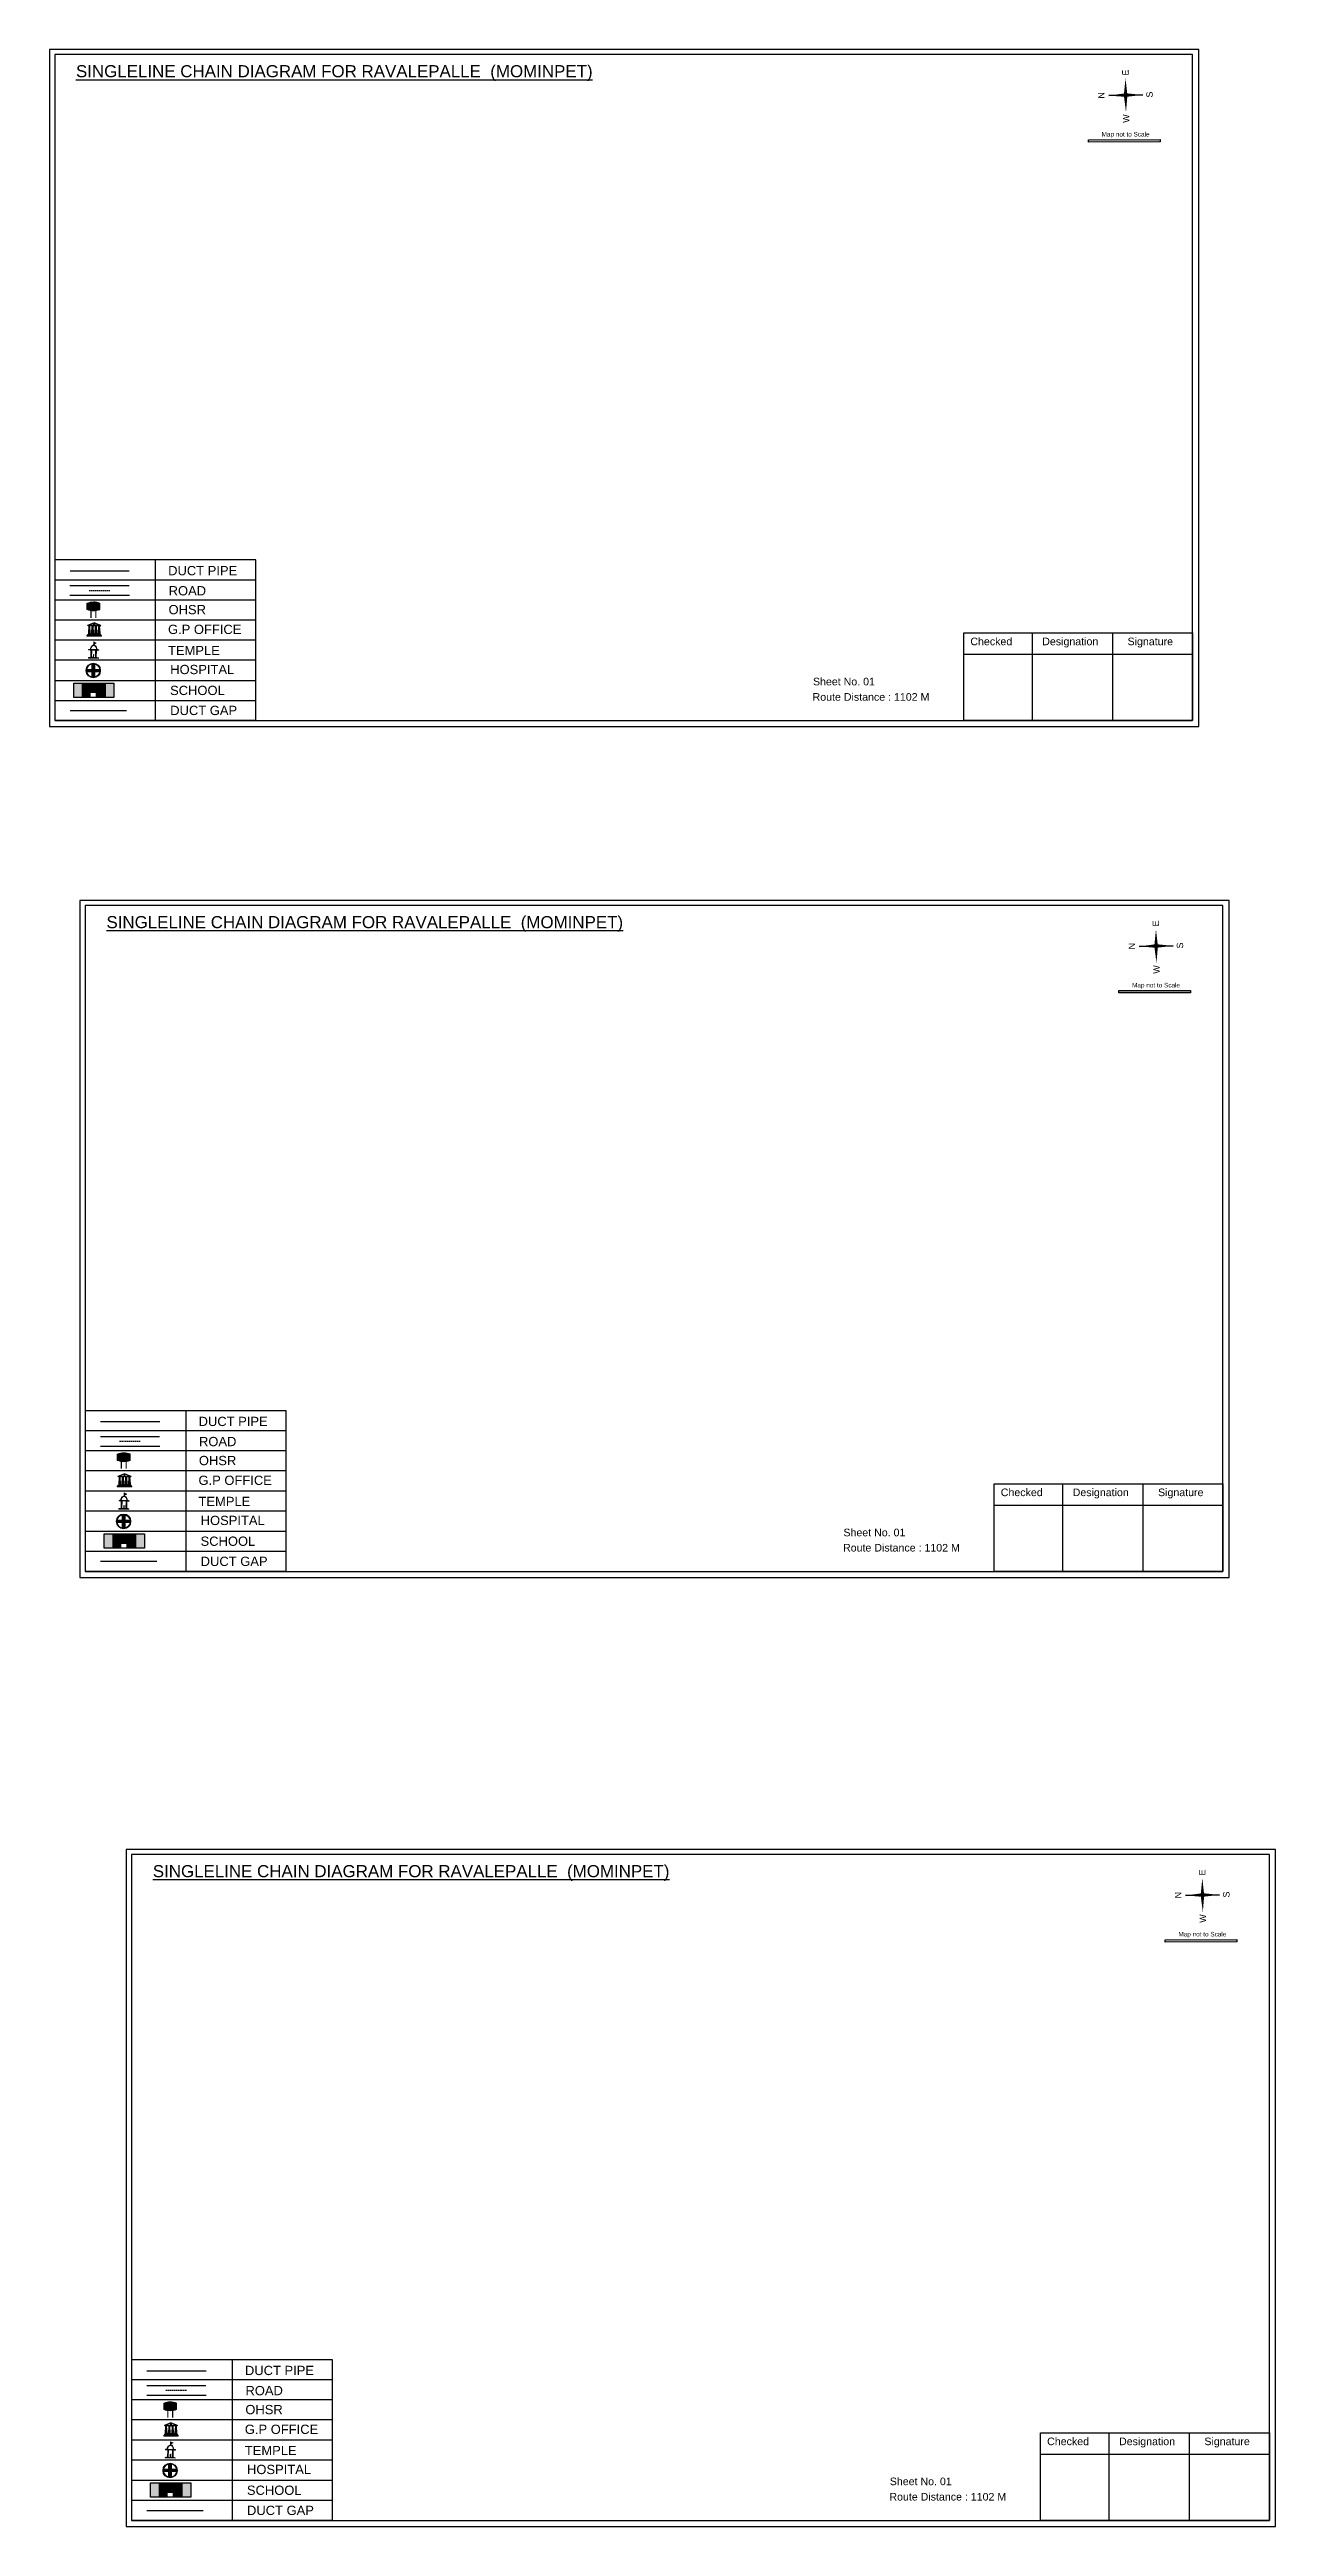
# Model space of a CAD drawing. Header units: inches. Extents: x -117 to 51867, y -12715 to 3423.
# Drawn here: x 29354 to 30303, y -12397 to -10478 of the extents above; entities that cross this region are included whole.
import ezdxf

# ---------------------------------------------------------------- set-up
doc = ezdxf.new("R2010")
doc.units = ezdxf.units.IN
doc.header["$MEASUREMENT"] = 0
doc.linetypes.add('DASHEDX2', pattern=[1.5, 1, -0.5])
doc.layers.add('LANDMARK', color=7, linetype='Continuous')
doc.layers.add('OHT', color=7, linetype='Continuous')
doc.styles.get("Standard").update_dxf_attribs({"font": 'arial.ttf'})

# ---------------------------------------------------------------- blocks, each defined once
blk = doc.blocks.new('OHT')
at = {"linetype": 'Continuous', "lineweight": 0, "true_color": 0x0ffffc}
blk.add_hatch(color=4, dxfattribs=at).paths.add_polyline_path([(0.01, 1), (0, 1, 0.101323), (-0.4, 0.92), (-0.4, 0.52, 0.194075), (0.4, 0.52), (0.4, 0.92, 0.097877)])
at = {"color": 4, "linetype": 'Continuous', "lineweight": 0, "true_color": 0x0ffffc, "flags": 128}
for points in [[(-0.4, 0.52), (-0.4, 0.92)], [(0.4, 0.52), (0.4, 0.92)]]:
    blk.add_lwpolyline(points, dxfattribs=at)
at = {"color": 4, "linetype": 'Continuous', "lineweight": 0, "true_color": 0x0ffffc, "const_width": 0.075, "flags": 128}
for points in [[(-0.15, 0), (-0.15, 0.48)], [(0.15, 0), (0.15, 0.47)]]:
    blk.add_lwpolyline(points, dxfattribs=at)
at = {"color": 4, "linetype": 'Continuous', "lineweight": 0, "true_color": 0x0ffffc}
for centre, radius, start, end in [((0.01, -0.02), 1.02, 67.3109, 113.4711), ((0, 1.51), 1.07, 247.7682, 291.7007)]:
    blk.add_arc(centre, radius, start, end, dxfattribs=at)
blk = doc.blocks.new('Government_Office')
at = {"linetype": 'Continuous', "lineweight": 0, "true_color": 0xff0000}
for points in [[(-0.5, 0.05), (0.5, 0.05), (0.5, 0), (-0.5, 0)], [(-0.45, 0.08), (-0.45, 0.12), (0.45, 0.12), (0.45, 0.08)], [(-0.4, 0.14), (-0.4, 0.18), (0.4, 0.18), (0.4, 0.14)]]:
    blk.add_hatch(color=1, dxfattribs=at).paths.add_polyline_path(points)
h = blk.add_hatch(color=1, dxfattribs=at)
h.paths.add_polyline_path([(0.44, 0.72), (0.45, 0.75), (0, 0.93), (-0.45, 0.75), (-0.44, 0.72)])
h.paths.add_polyline_path([(0.36, 0.75), (-0.36, 0.75), (0, 0.9)], flags=16)
h.paths.add_polyline_path([(0, 0.78, -1), (0, 0.87, -1)], flags=0)
h = blk.add_hatch(color=1, dxfattribs=at)
edge = h.paths.add_edge_path()
edge.add_line((-0.27, 0.2), (-0.3, 0.68))
edge.add_line((-0.3, 0.68), (-0.29, 0.68))
edge.add_arc((-0.28, 0.69), 0.0176, 225.304, 441.5659)
edge.add_line((-0.28, 0.7), (-0.39, 0.7))
edge.add_arc((-0.39, 0.69), 0.0176, 98.4341, 314.696)
edge.add_line((-0.38, 0.68), (-0.37, 0.68))
edge.add_line((-0.37, 0.68), (-0.4, 0.2))
edge.add_line((-0.4, 0.2), (-0.27, 0.2))
h = blk.add_hatch(color=1, dxfattribs=at)
edge = h.paths.add_edge_path()
edge.add_line((-0.05, 0.2), (-0.07, 0.68))
edge.add_line((-0.07, 0.68), (-0.07, 0.68))
edge.add_arc((-0.05, 0.69), 0.0176, 225.304, 441.5659)
edge.add_line((-0.05, 0.7), (-0.17, 0.7))
edge.add_arc((-0.17, 0.69), 0.0176, 98.4341, 314.696)
edge.add_line((-0.16, 0.68), (-0.15, 0.68))
edge.add_line((-0.15, 0.68), (-0.18, 0.2))
edge.add_line((-0.18, 0.2), (-0.05, 0.2))
h = blk.add_hatch(color=1, dxfattribs=at)
edge = h.paths.add_edge_path()
edge.add_arc((0, 0.83), 0.0467, 90, 270)
edge.add_arc((0, 0.83), 0.0467, 270, 450)
h = blk.add_hatch(color=1, dxfattribs=at)
edge = h.paths.add_edge_path()
edge.add_line((0.18, 0.2), (0.15, 0.68))
edge.add_line((0.15, 0.68), (0.16, 0.68))
edge.add_arc((0.17, 0.69), 0.0176, 225.304, 441.5659)
edge.add_line((0.17, 0.7), (0.05, 0.7))
edge.add_arc((0.05, 0.69), 0.0176, 98.4341, 314.696)
edge.add_line((0.07, 0.68), (0.07, 0.68))
edge.add_line((0.07, 0.68), (0.05, 0.2))
edge.add_line((0.05, 0.2), (0.18, 0.2))
h = blk.add_hatch(color=1, dxfattribs=at)
edge = h.paths.add_edge_path()
edge.add_line((0.4, 0.2), (0.37, 0.68))
edge.add_line((0.37, 0.68), (0.38, 0.68))
edge.add_arc((0.39, 0.69), 0.0176, 225.304, 441.5659)
edge.add_line((0.4, 0.7), (0.28, 0.7))
edge.add_arc((0.28, 0.69), 0.0176, 98.4341, 314.696)
edge.add_line((0.29, 0.68), (0.3, 0.68))
edge.add_line((0.3, 0.68), (0.27, 0.2))
edge.add_line((0.27, 0.2), (0.4, 0.2))
at = {"color": 1, "linetype": 'Continuous', "lineweight": 0, "true_color": 0xff0000, "flags": 128}
for points in [[(-0.5, 0.05), (0.5, 0.05), (0.5, 0), (-0.5, 0)], [(-0.45, 0.75), (-0.44, 0.72), (0.44, 0.72), (0.45, 0.75), (0, 0.93)], [(-0.45, 0.08), (-0.45, 0.12), (0.45, 0.12), (0.45, 0.08)], [(-0.4, 0.14), (-0.4, 0.18), (0.4, 0.18), (0.4, 0.14)], [(-0.36, 0.75), (0.36, 0.75), (0, 0.9)]]:
    blk.add_lwpolyline(points, close=True, dxfattribs=at)
for points in [[(-0.27, 0.2), (-0.3, 0.68), (-0.29, 0.68, 1.379694), (-0.28, 0.7), (-0.39, 0.7, 1.379694), (-0.38, 0.68), (-0.37, 0.68), (-0.4, 0.2)], [(-0.05, 0.2), (-0.07, 0.68), (-0.07, 0.68, 1.379694), (-0.05, 0.7), (-0.17, 0.7, 1.379694), (-0.16, 0.68), (-0.15, 0.68), (-0.18, 0.2)], [(0, 0.87, 1), (0, 0.78, 1)], [(0.18, 0.2), (0.15, 0.68), (0.16, 0.68, 1.379694), (0.17, 0.7), (0.05, 0.7, 1.379694), (0.07, 0.68), (0.07, 0.68), (0.05, 0.2)], [(0.4, 0.2), (0.37, 0.68), (0.38, 0.68, 1.379694), (0.4, 0.7), (0.28, 0.7, 1.379694), (0.29, 0.68), (0.3, 0.68), (0.27, 0.2)]]:
    blk.add_lwpolyline(points, format="xyb", close=True, dxfattribs=at)
blk = doc.blocks.new('Temple')
at = {"linetype": 'Continuous', "lineweight": 0, "true_color": 0xff0000}
h = blk.add_hatch(color=1, dxfattribs=at)
edge = h.paths.add_edge_path()
edge.add_line((0.17, 0.49), (0.22, 0.49))
edge.add_line((0.22, 0.49), (0.22, 0.5))
edge.add_line((0.22, 0.5), (0.31, 0.5))
edge.add_line((0.31, 0.5), (0.31, 0.53))
edge.add_line((0.31, 0.53), (0.26, 0.53))
edge.add_line((0.26, 0.53), (0.26, 0.54))
edge.add_line((0.26, 0.54), (0.2, 0.54))
edge.add_spline(control_points=[(0.2, 0.54), (0.2, 0.59), (0.19, 0.64), (0.14, 0.74), (0.09, 0.79), (0.03, 0.8), (0.02, 0.81), (0.01, 0.81)], knot_values=[4.712389, 4.712389, 4.712389, 4.712389, 5.278166, 5.278166, 6.117402, 6.117402, 6.223801, 6.223801, 6.223801, 6.223801], degree=3, periodic=0)
edge.add_line((0.01, 0.81), (0.01, 0.79))
edge.add_line((0.01, 0.79), (-0.01, 0.79))
edge.add_line((-0.01, 0.79), (-0.01, 0.81))
edge.add_spline(control_points=[(-0.01, 0.81), (-0.05, 0.8), (-0.1, 0.78), (-0.17, 0.7), (-0.2, 0.63), (-0.2, 0.55), (-0.2, 0.55), (-0.2, 0.54)], knot_values=[6.343965, 6.343965, 6.343965, 6.343965, 6.956638, 6.956638, 7.795874, 7.795874, 7.853982, 7.853982, 7.853982, 7.853982], degree=3, periodic=0)
edge.add_line((-0.2, 0.54), (-0.26, 0.54))
edge.add_line((-0.26, 0.54), (-0.26, 0.53))
edge.add_line((-0.26, 0.53), (-0.31, 0.53))
edge.add_line((-0.31, 0.53), (-0.31, 0.5))
edge.add_line((-0.31, 0.5), (-0.22, 0.5))
edge.add_line((-0.22, 0.5), (-0.22, 0.49))
edge.add_line((-0.22, 0.49), (-0.17, 0.49))
edge.add_line((-0.17, 0.49), (-0.17, 0.07))
edge.add_arc((-0.2, 0.07), 0.03, -90, 0, ccw=False)
edge.add_line((-0.2, 0.04), (-0.26, 0.04))
edge.add_line((-0.26, 0.04), (-0.26, 0.03))
edge.add_line((-0.26, 0.03), (-0.31, 0.03))
edge.add_line((-0.31, 0.03), (-0.31, 0))
edge.add_line((-0.31, 0), (0.31, 0))
edge.add_line((0.31, 0), (0.31, 0.03))
edge.add_line((0.31, 0.03), (0.26, 0.03))
edge.add_line((0.26, 0.03), (0.26, 0.04))
edge.add_line((0.26, 0.04), (0.2, 0.04))
edge.add_arc((0.2, 0.07), 0.03, 180, 270, ccw=False)
edge.add_line((0.17, 0.07), (0.17, 0.49))
h.paths.add_polyline_path([(0.12, 0.07, -0.414214), (0.1, 0.04), (0.05, 0.04), (0.05, 0.03), (-0.05, 0.03), (-0.05, 0.04), (-0.1, 0.04, -0.414214), (-0.12, 0.07), (-0.12, 0.5), (0.12, 0.5)], flags=16)
edge = h.paths.add_edge_path(flags=16)
edge.add_ellipse((0, 0.54), major_axis=(0, 0.242), ratio=0.722808, start_angle=270, end_angle=450, ccw=False)
edge.add_line((0.17, 0.54), (-0.17, 0.54))
h.paths.add_polyline_path([(0.01, 0.23), (0.01, 0.07), (-0.01, 0.07), (-0.01, 0.23)], flags=0)
at = {"linetype": 'Continuous', "lineweight": 0, "true_color": 0xe66000}
blk.add_hatch(color=32, dxfattribs=at).paths.add_polyline_path([(-0.01, 1), (0.15, 0.93), (0, 0.85)])
at = {"linetype": 'Continuous', "lineweight": 0, "true_color": 0xff0000}
h = blk.add_hatch(color=1, dxfattribs=at)
edge = h.paths.add_edge_path()
edge.add_line((0.01, 0.86), (0, 0.85))
edge.add_line((0, 0.85), (0, 0.93))
edge.add_line((0, 0.93), (-0.01, 0.93))
edge.add_line((-0.01, 0.93), (-0.01, 0.81))
edge.add_spline(control_points=[(-0.01, 0.81), (0, 0.81), (0, 0.81), (0.01, 0.81)], knot_values=[6.223801, 6.223801, 6.223801, 6.223801, 6.343965, 6.343965, 6.343965, 6.343965], degree=3, periodic=0)
edge.add_line((0.01, 0.81), (0.01, 0.86))
h = blk.add_hatch(color=1, dxfattribs=at)
edge = h.paths.add_edge_path()
edge.add_line((0.01, 0.79), (0.01, 0.81))
edge.add_spline(control_points=[(0.01, 0.81), (0, 0.81), (0, 0.81), (-0.01, 0.81)], knot_values=[6.223801, 6.223801, 6.223801, 6.223801, 6.343965, 6.343965, 6.343965, 6.343965], degree=3, periodic=0)
edge.add_line((-0.01, 0.81), (-0.01, 0.79))
edge.add_line((-0.01, 0.79), (0.01, 0.79))
at = {"color": 1, "linetype": 'Continuous', "lineweight": 0, "true_color": 0xff0000, "flags": 128}
blk.add_lwpolyline([(0.2, 0.54), (0.26, 0.54), (0.26, 0.53), (0.31, 0.53), (0.31, 0.5), (0.22, 0.5), (0.22, 0.49), (0.17, 0.49), (0.17, 0.07, 0.414214), (0.2, 0.04), (0.26, 0.04), (0.26, 0.03), (0.31, 0.03), (0.31, 0), (-0.31, 0), (-0.31, 0.03), (-0.26, 0.03), (-0.26, 0.04), (-0.2, 0.04, 0.414214), (-0.17, 0.07), (-0.17, 0.49), (-0.22, 0.49), (-0.22, 0.5), (-0.31, 0.5), (-0.31, 0.53), (-0.26, 0.53), (-0.26, 0.54), (-0.2, 0.54)], format="xyb", dxfattribs=at)
blk.add_lwpolyline([(-0.17, 0.54), (0.17, 0.54)], dxfattribs=at)
blk.add_lwpolyline([(0.12, 0.5), (0.12, 0.07, -0.414214), (0.1, 0.04), (0.05, 0.04), (0.05, 0.03), (-0.05, 0.03), (-0.05, 0.04), (-0.1, 0.04, -0.414214), (-0.12, 0.07), (-0.12, 0.5)], format="xyb", close=True, dxfattribs=at)
at = {"color": 32, "linetype": 'Continuous', "lineweight": 0, "true_color": 0xe66000, "flags": 128}
blk.add_lwpolyline([(-0.01, 1), (0.15, 0.93), (0, 0.85), (-0.01, 1)], dxfattribs=at)
at = {"color": 1, "linetype": 'Continuous', "lineweight": 0, "true_color": 0xff0000, "flags": 128}
for points in [[(0.01, 0.93), (-0.01, 0.93), (-0.01, 0.79), (0.01, 0.79)], [(0.01, 0.23), (-0.01, 0.23), (-0.01, 0.07), (0.01, 0.07)]]:
    blk.add_lwpolyline(points, close=True, dxfattribs=at)
at = {"color": 1, "linetype": 'Continuous', "lineweight": 0, "true_color": 0xff0000}
blk.add_ellipse((0, 0.54), major_axis=(0, 0.242), ratio=0.722808, start_param=4.712389, end_param=7.853982, dxfattribs=at)
blk.add_open_spline([(0.2, 0.54), (0.2, 0.59), (0.19, 0.64), (0.14, 0.74), (0.09, 0.79), (-0.02, 0.82), (-0.08, 0.79), (-0.17, 0.7), (-0.2, 0.63), (-0.2, 0.55), (-0.2, 0.55), (-0.2, 0.54)], degree=3, knots=[4.712389, 4.712389, 4.712389, 4.712389, 5.278166, 5.278166, 6.117402, 6.117402, 6.956638, 6.956638, 7.795874, 7.795874, 7.853982, 7.853982, 7.853982, 7.853982], dxfattribs=at)
blk = doc.blocks.new('*U88')
at = {"color": 0, "linetype": 'DASHEDX2', "transparency": 16777216}
blk.add_line((-8.2, 0), (8, 0), dxfattribs=at)
blk = doc.blocks.new('Hospital')
at = {"linetype": 'Continuous', "lineweight": 0, "true_color": 0x000000}
h = blk.add_hatch(color=18, dxfattribs=at)
h.paths.add_polyline_path([(-0.5, 0, 1), (0.5, 0, 1)])
h.paths.add_polyline_path([(0.45, 0, -1), (-0.45, 0, -1)], flags=16)
at = {"linetype": 'Continuous', "true_color": 0xff0000}
blk.add_hatch(color=1, dxfattribs=at).paths.add_polyline_path([(-0.39, 0.08), (-0.08, 0.08), (-0.08, 0.39), (0.08, 0.39), (0.08, 0.08), (0.39, 0.08), (0.39, -0.08), (0.08, -0.08), (0.08, -0.39), (-0.08, -0.39), (-0.08, -0.08), (-0.39, -0.08)])
at = {"color": 1, "linetype": 'Continuous', "true_color": 0xff0000, "flags": 128}
blk.add_lwpolyline([(-0.39, 0.08), (-0.08, 0.08), (-0.08, 0.39), (0.08, 0.39), (0.08, 0.08), (0.39, 0.08), (0.39, -0.08), (0.08, -0.08), (0.08, -0.39), (-0.08, -0.39), (-0.08, -0.08), (-0.39, -0.08)], close=True, dxfattribs=at)
at = {"color": 18, "linetype": 'Continuous', "lineweight": 0, "true_color": 0x000000}
for radius in [0.5, 0.446]:
    blk.add_circle((0, 0), radius, dxfattribs=at)
blk = doc.blocks.new('*U78')
at = {"color": 0, "linetype": 'DASHEDX2', "transparency": 16777216}
blk.add_line((-8.2, 0), (8, 0), dxfattribs=at)
blk = doc.blocks.new('*U80')
at = {"color": 0, "linetype": 'DASHEDX2', "transparency": 16777216}
blk.add_line((-8.2, 0), (8, 0), dxfattribs=at)

msp = doc.modelspace()

# ---------------------------------------------------------------- hatches: boundary and pattern name
at = {"true_color": 0x0093dd}
h = msp.add_hatch(color=142, dxfattribs=at)
h.dxf.hatch_style = 1
h.paths.add_polyline_path([(30158.3, -10548), (30158.3, -10549.9), (30213.8, -10549.7), (30213.8, -10547.9)])
at = {"true_color": 0xc8c92d}
h = msp.add_hatch(color=52, dxfattribs=at)
h.dxf.hatch_style = 1
h.paths.add_polyline_path([(29378.5, -10968.9), (29372.3, -10968.9), (29372.3, -10980), (29378.5, -10980)])
h.paths.add_polyline_path([(29403.3, -10968.9), (29397.2, -10968.9), (29397.2, -10980), (29403.3, -10980)])
at = {"true_color": 0x293189}
h = msp.add_hatch(color=177, dxfattribs=at)
h.dxf.hatch_style = 1
h.paths.add_polyline_path([(29397.2, -10968.9), (29378.5, -10968.9), (29378.5, -10980), (29385.5, -10980), (29385.5, -10976.4), (29389.3, -10976.4), (29389.3, -10980), (29397.2, -10980)])
h.paths.add_polyline_path([(29381.2, -10971.4), (29379.8, -10971.4), (29379.8, -10970.2), (29381.2, -10970.2)], flags=16)
h.paths.add_polyline_path([(29394, -10971.4), (29394, -10970.2), (29395.4, -10970.2), (29395.4, -10971.4)], flags=16)
at = {"true_color": 0x0093dd}
h = msp.add_hatch(color=142, dxfattribs=at)
h.dxf.hatch_style = 1
h.paths.add_polyline_path([(30181.9, -11207.2), (30181.9, -11209), (30237.4, -11208.9), (30237.4, -11207)])
at = {"true_color": 0xc8c92d}
h = msp.add_hatch(color=52, dxfattribs=at)
h.dxf.hatch_style = 1
h.paths.add_polyline_path([(29402.1, -11628.1), (29395.9, -11628.1), (29395.9, -11639.2), (29402.1, -11639.2)])
h.paths.add_polyline_path([(29426.9, -11628.1), (29420.7, -11628.1), (29420.7, -11639.2), (29426.9, -11639.2)])
at = {"true_color": 0x293189}
h = msp.add_hatch(color=177, dxfattribs=at)
h.dxf.hatch_style = 1
h.paths.add_polyline_path([(29420.7, -11628.1), (29402.1, -11628.1), (29402.1, -11639.2), (29409.1, -11639.2), (29409.1, -11635.6), (29412.9, -11635.6), (29412.9, -11639.2), (29420.7, -11639.2)])
h.paths.add_polyline_path([(29404.7, -11630.6), (29403.4, -11630.6), (29403.4, -11629.3), (29404.7, -11629.3)], flags=16)
h.paths.add_polyline_path([(29417.6, -11630.6), (29417.6, -11629.3), (29419, -11629.3), (29419, -11630.6)], flags=16)
at = {"true_color": 0x0093dd}
h = msp.add_hatch(color=142, dxfattribs=at)
h.dxf.hatch_style = 1
h.paths.add_polyline_path([(30217.8, -11942.4), (30217.8, -11944.2), (30273.3, -11944.1), (30273.3, -11942.2)])
at = {"true_color": 0xc8c92d}
h = msp.add_hatch(color=52, dxfattribs=at)
h.dxf.hatch_style = 1
h.paths.add_polyline_path([(29438, -12363.3), (29431.8, -12363.3), (29431.8, -12374.4), (29438, -12374.4)])
h.paths.add_polyline_path([(29462.8, -12363.3), (29456.7, -12363.3), (29456.7, -12374.4), (29462.8, -12374.4)])
at = {"true_color": 0x293189}
h = msp.add_hatch(color=177, dxfattribs=at)
h.dxf.hatch_style = 1
h.paths.add_polyline_path([(29456.7, -12363.3), (29438, -12363.3), (29438, -12374.4), (29445, -12374.4), (29445, -12370.7), (29448.8, -12370.7), (29448.8, -12374.4), (29456.7, -12374.4)])
h.paths.add_polyline_path([(29440.7, -12365.8), (29439.3, -12365.8), (29439.3, -12364.5), (29440.7, -12364.5)], flags=16)
h.paths.add_polyline_path([(29453.5, -12365.8), (29453.5, -12364.5), (29454.9, -12364.5), (29454.9, -12365.8)], flags=16)

# ---------------------------------------------------------------- linework, layer by layer
for p, q in [((30200.4, -10513.3), (30174.1, -10513.8)), ((30174.1, -10513.8), (30200.4, -10513.3)), ((30200.4, -10513.3), (30174.1, -10513.8)), ((30187.2, -10513.5), (30200.4, -10513.3)), ((29357.6, -10873.5), (29357.6, -10996.7)), ((29435.4, -10873.5), (29435.4, -10997.9)), ((29513.2, -10889.1), (29357.6, -10889.1)), ((29369.3, -10893.4), (29415.2, -10893.4)), ((29513.2, -10904.6), (29357.6, -10904.6)), ((29369.3, -10900.9), (29415.4, -10900.9)), ((29513.2, -10920.2), (29357.6, -10920.2)), ((29513.2, -10935.7), (29357.6, -10935.7)), ((29513.2, -10951.3), (29357.6, -10951.3)), ((29357.6, -10966.8), (29513.2, -10966.8)), ((29357.6, -10982.4), (29513.2, -10982.4)), ((29357.6, -10996.7), (29357.6, -10997.9)), ((29357.6, -10997), (29357.6, -10997.9)), ((29513.2, -10997.9), (29357.6, -10997.9)), ((30223.9, -11172.5), (30197.6, -11172.9)), ((30197.6, -11172.9), (30223.9, -11172.5)), ((30223.9, -11172.5), (30197.6, -11172.9)), ((30210.8, -11172.7), (30223.9, -11172.5)), ((29381.2, -11532.7), (29381.2, -11655.9)), ((29536.8, -11548.2), (29381.2, -11548.2)), ((29459, -11532.7), (29459, -11657.1)), ((29536.8, -11563.8), (29381.2, -11563.8)), ((29392.9, -11552.5), (29438.8, -11552.5)), ((29392.9, -11560), (29439, -11560)), ((29536.8, -11579.3), (29381.2, -11579.3)), ((29536.8, -11594.9), (29381.2, -11594.9)), ((29536.8, -11610.4), (29381.2, -11610.4)), ((29381.2, -11626), (29536.8, -11626)), ((29381.2, -11641.5), (29536.8, -11641.5)), ((29381.2, -11655.9), (29381.2, -11657.1)), ((29381.2, -11656.1), (29381.2, -11657.1)), ((29536.8, -11657.1), (29381.2, -11657.1)), ((30259.9, -11907.7), (30233.6, -11908.1)), ((30233.6, -11908.1), (30259.9, -11907.7)), ((30259.9, -11907.7), (30233.6, -11908.1)), ((30246.7, -11907.9), (30259.9, -11907.7)), ((29417.1, -12267.9), (29417.1, -12391.1)), ((29494.9, -12267.9), (29494.9, -12392.3)), ((29572.7, -12283.4), (29417.1, -12283.4)), ((29572.7, -12299), (29417.1, -12299)), ((29428.8, -12287.7), (29474.7, -12287.7)), ((29428.8, -12295.2), (29474.9, -12295.2)), ((29572.7, -12314.5), (29417.1, -12314.5)), ((29572.7, -12330.1), (29417.1, -12330.1)), ((29572.7, -12345.6), (29417.1, -12345.6)), ((29417.1, -12361.2), (29572.7, -12361.2)), ((29417.1, -12376.7), (29572.7, -12376.7)), ((29417.1, -12391.1), (29417.1, -12392.3)), ((29417.1, -12391.3), (29417.1, -12392.3)), ((29572.7, -12392.3), (29417.1, -12392.3))]:
    msp.add_line(p, q)
at = {"color": 1}
for p, q in [((30174.1, -10513.8), (30187.2, -10513.5)), ((30197.6, -11172.9), (30210.8, -11172.7)), ((30233.6, -11908.1), (30246.7, -11907.9))]:
    msp.add_line(p, q, dxfattribs=at)
at = {"color": 242, "true_color": 0xcd2027}
for p, q in [((30114.7, -10930.1), (30114.7, -10998)), ((30176.9, -10930.1), (30176.9, -10998)), ((30061.7, -10946.5), (30239, -10946.5)), ((30138.3, -11589.2), (30138.3, -11657.1)), ((30200.5, -11589.2), (30200.5, -11657.1)), ((30085.3, -11605.7), (30262.5, -11605.7)), ((30174.2, -12324.4), (30174.2, -12392.3)), ((30236.4, -12324.4), (30236.4, -12392.3)), ((30121.2, -12340.9), (30298.5, -12340.9))]:
    msp.add_line(p, q, dxfattribs=at)
for points in [[(29353.5, -10478.1), (29353.5, -11002.6), (30243.7, -11002.6), (30243.7, -10478.1)], [(29357.6, -10482.1), (29357.6, -10997.9), (30239, -10997.9), (30239, -10482.1)], [(29403.4, -10968.9), (29403.4, -10980), (29372.3, -10980), (29372.3, -10968.9)], [(29381.2, -10970.2), (29381.2, -10971.4), (29379.8, -10971.4), (29379.8, -10970.2)], [(29394, -10971.4), (29394, -10970.2), (29395.4, -10970.2), (29395.4, -10971.4)], [(29377.1, -11137.3), (29377.1, -11661.8), (30267.2, -11661.8), (30267.2, -11137.3)], [(29381.2, -11141.3), (29381.2, -11657.1), (30262.5, -11657.1), (30262.5, -11141.3)], [(29427, -11628.1), (29427, -11639.2), (29395.9, -11639.2), (29395.9, -11628.1)], [(29404.7, -11629.3), (29404.7, -11630.6), (29403.4, -11630.6), (29403.4, -11629.3)], [(29417.6, -11630.6), (29417.6, -11629.3), (29419, -11629.3), (29419, -11630.6)], [(29413, -11872.5), (29413, -12397), (30303.2, -12397), (30303.2, -11872.5)], [(29417.1, -11876.5), (29417.1, -12392.3), (30298.5, -12392.3), (30298.5, -11876.5)], [(29462.9, -12363.3), (29462.9, -12374.4), (29431.8, -12374.4), (29431.8, -12363.3)], [(29440.7, -12364.5), (29440.7, -12365.8), (29439.3, -12365.8), (29439.3, -12364.5)], [(29453.5, -12365.8), (29453.5, -12364.5), (29454.9, -12364.5), (29454.9, -12365.8)]]:
    msp.add_lwpolyline(points, close=True)
at = {"color": 142, "true_color": 0x0093dd}
for points in [[(30213.8, -10549.7), (30158.3, -10549.9), (30158.3, -10548), (30213.8, -10547.9), (30213.8, -10549.7)], [(30237.4, -11208.9), (30181.9, -11209), (30181.9, -11207.2), (30237.4, -11207), (30237.4, -11208.9)], [(30273.3, -11944.1), (30217.8, -11944.2), (30217.8, -11942.4), (30273.3, -11942.2), (30273.3, -11944.1)]]:
    msp.add_lwpolyline(points, dxfattribs=at)
for points in [[(29513.2, -10997.9), (29513.2, -10873.5), (29357.6, -10873.5)], [(29384.2, -10980), (29384.2, -10975.9), (29390.7, -10975.9), (29390.7, -10980)], [(29536.8, -11657.1), (29536.8, -11532.7), (29381.2, -11532.7)], [(29407.7, -11639.2), (29407.7, -11635.1), (29414.3, -11635.1), (29414.3, -11639.2)], [(29572.7, -12392.3), (29572.7, -12267.9), (29417.1, -12267.9)], [(29443.7, -12374.4), (29443.7, -12370.3), (29450.2, -12370.3), (29450.2, -12374.4)]]:
    msp.add_lwpolyline(points)
at = {"color": 242, "true_color": 0xcd2027}
for points in [[(30239, -10998), (30061.7, -10998), (30061.7, -10930.1), (30239, -10930.1)], [(30262.5, -11657.1), (30085.3, -11657.1), (30085.3, -11589.2), (30262.5, -11589.2)], [(30298.5, -12392.3), (30121.2, -12392.3), (30121.2, -12324.4), (30298.5, -12324.4)]]:
    msp.add_lwpolyline(points, close=True, dxfattribs=at)
at = {"color": 1}
for points in [[(30187.2, -10514.8), (30187.2, -10512), (30174.1, -10513.8)], [(30187.2, -10514.8), (30187.2, -10512), (30174.1, -10513.8)], [(30210.8, -11174), (30210.8, -11171.2), (30197.6, -11172.9)], [(30210.8, -11174), (30210.8, -11171.2), (30197.6, -11172.9)], [(30246.7, -11909.2), (30246.7, -11906.4), (30233.6, -11908.1)], [(30246.7, -11909.2), (30246.7, -11906.4), (30233.6, -11908.1)]]:
    msp.add_solid(points, dxfattribs=at)
for points in [[(30188.5, -10513.5), (30185.7, -10513.6), (30187, -10500.4)], [(30188.5, -10513.5), (30185.7, -10513.6), (30187, -10500.4)], [(30188.5, -10513.5), (30185.7, -10513.6), (30187.4, -10526.7)], [(30188.5, -10513.5), (30185.7, -10513.6), (30187.4, -10526.7)], [(30187.2, -10514.8), (30187.2, -10512), (30200.4, -10513.3)], [(30187.2, -10514.8), (30187.2, -10512), (30200.4, -10513.3)], [(30212.1, -11172.7), (30209.3, -11172.7), (30210.6, -11159.6)], [(30212.1, -11172.7), (30209.3, -11172.7), (30210.6, -11159.6)], [(30212.1, -11172.7), (30209.3, -11172.7), (30211, -11185.8)], [(30212.1, -11172.7), (30209.3, -11172.7), (30211, -11185.8)], [(30210.8, -11174), (30210.8, -11171.2), (30223.9, -11172.5)], [(30210.8, -11174), (30210.8, -11171.2), (30223.9, -11172.5)], [(30248, -11907.9), (30245.2, -11907.9), (30246.5, -11894.7)], [(30248, -11907.9), (30245.2, -11907.9), (30246.5, -11894.7)], [(30248, -11907.9), (30245.2, -11907.9), (30246.9, -11921)], [(30248, -11907.9), (30245.2, -11907.9), (30246.9, -11921)], [(30246.7, -11909.2), (30246.7, -11906.4), (30259.9, -11907.7)], [(30246.7, -11909.2), (30246.7, -11906.4), (30259.9, -11907.7)]]:
    msp.add_solid(points)
at = {"layer": 'OHT', "color": 5}
for p, q in [((29369.5, -10882), (29415.3, -10882)), ((29393, -11541.1), (29438.9, -11541.1)), ((29429, -12276.3), (29474.8, -12276.3))]:
    msp.add_line(p, q, dxfattribs=at)
at = {"layer": 'OHT', "color": 1}
for p, q in [((29369.5, -10990.2), (29413.1, -10990.2)), ((29393, -11649.3), (29436.6, -11649.3)), ((29429, -12384.5), (29472.6, -12384.5))]:
    msp.add_line(p, q, dxfattribs=at)

# ---------------------------------------------------------------- block references
at = {"linetype": 'DASHEDX2'}
for name, p in [('*U88', (29392.3, -10897.1)), ('*U78', (29415.9, -11556.3)), ('*U80', (29451.8, -12291.5))]:
    msp.add_blockref(name, p, dxfattribs=at)
at = {"layer": 'LANDMARK'}
for name, p, xscale, yscale, zscale in [('Government_Office', (29388.1, -10932.6), 11.32114773247135, 11.32114773247135, 11.32114773247135), ('Hospital', (29387.4, -10959.2), 11.41772014427468, 11.41772014427468, 11.41772014427468), ('Government_Office', (29411.6, -11591.7), 11.32114773247135, 11.32114773247135, 11.32114773247135), ('Hospital', (29410.9, -11618.4), 11.41772014427468, 11.41772014427468, 11.41772014427468), ('Government_Office', (29447.6, -12326.9), 11.32114773247135, 11.32114773247135, 11.32114773247135), ('Hospital', (29446.9, -12353.6), 11.41772014427468, 11.41772014427468, 11.41772014427468)]:
    msp.add_blockref(name, p, dxfattribs=dict(at, xscale=xscale, yscale=yscale, zscale=zscale))
at = {"layer": 'LANDMARK', "xscale": 12.62452535729322, "yscale": 12.62452535729322, "zscale": 12.62452535729322, "rotation": 358.3713438591284}
for p in [(29387.5, -10949.7), (29411.1, -11608.9), (29447, -12344)]:
    msp.add_blockref('Temple', p, dxfattribs=at)
at = {"layer": 'OHT', "xscale": 12.45189723782068, "yscale": 12.45189723782068, "zscale": 12.45189723782068}
for p in [(29387.5, -10918.5), (29411, -11577.6), (29447, -12312.8)]:
    msp.add_blockref('OHT', p, dxfattribs=at)

# ---------------------------------------------------------------- texts
at = {"color": 242, "true_color": 0xcd2027}
for p in [(29374, -10499.6), (29397.6, -11158.8), (29433.5, -11894)]:
    msp.add_text('%%USINGLELINE CHAIN DIAGRAM FOR RAVALEPALLE  (MOMINPET)', height=9.375, dxfattribs=at).set_placement(p)
for s, p in [('E', (30189.4, -10498.2)), ('N', (30170.8, -10516.1)), ('S', (30208.1, -10515.3)), ('W', (30190, -10534.8)), ('E', (30213, -11157.4)), ('N', (30194.4, -11175.2)), ('S', (30231.7, -11174.5)), ('W', (30213.6, -11194)), ('E', (30248.9, -11892.6)), ('N', (30230.3, -11910.4)), ('S', (30267.6, -11909.7)), ('W', (30249.5, -11929.2))]:
    msp.add_text(s, height=4.95, rotation=91.0063).set_placement(p)
for s, height, p in [('Map not to Scale', 3.542, (30168.5, -10545.5)), ('DUCT PIPE', 7.18, (29445.4, -10885.4)), ('ROAD ', 7.18, (29445.8, -10901)), ('OHSR', 7.18, (29445.7, -10915.6)), ('G.P OFFICE', 7.18, (29445.3, -10930.9)), ('Checked', 5.89, (30066.8, -10939.6)), ('Designation', 5.886, (30122.5, -10939.6)), ('Signature', 5.89, (30188.6, -10939.6)), ('TEMPLE', 7.18, (29445.3, -10947.3)), ('HOSPITAL', 7.18, (29447, -10962)), ('SCHOOL', 7.18, (29446.9, -10978.2)), ('Sheet No. 01', 5.886, (29944.9, -10970.7)), ('DUCT GAP', 7.18, (29447, -10993.7)), ('Route Distance : 1102 M', 5.886, (29944.6, -10982.6)), ('Map not to Scale', 3.542, (30192.1, -11204.7)), ('DUCT PIPE', 7.18, (29469, -11544.5)), ('OHSR', 7.18, (29469.2, -11574.8)), ('ROAD ', 7.18, (29469.3, -11560.1)), ('G.P OFFICE', 7.18, (29468.9, -11590.1)), ('TEMPLE', 7.18, (29468.9, -11606.5)), ('Checked', 5.89, (30090.4, -11598.8)), ('Designation', 5.886, (30146.1, -11598.8)), ('Signature', 5.89, (30212.2, -11598.8)), ('HOSPITAL', 7.18, (29470.6, -11621.2)), ('Sheet No. 01', 5.886, (29968.5, -11629.9)), ('SCHOOL', 7.18, (29470.5, -11637.3)), ('DUCT GAP', 7.18, (29470.6, -11652.9)), ('Route Distance : 1102 M', 5.886, (29968.2, -11641.7)), ('Map not to Scale', 3.542, (30228, -11939.9)), ('DUCT PIPE', 7.18, (29504.9, -12279.7)), ('ROAD ', 7.18, (29505.3, -12295.3)), ('G.P OFFICE', 7.18, (29504.8, -12325.3)), ('OHSR', 7.18, (29505.2, -12310)), ('TEMPLE', 7.18, (29504.8, -12341.7)), ('Checked', 5.89, (30126.3, -12334)), ('Designation', 5.886, (30182, -12334)), ('Signature', 5.89, (30248.1, -12334)), ('HOSPITAL', 7.18, (29506.5, -12356.4)), ('SCHOOL', 7.18, (29506.4, -12372.5)), ('Route Distance : 1102 M', 5.886, (30004.1, -12376.9)), ('Sheet No. 01', 5.886, (30004.4, -12365)), ('DUCT GAP', 7.18, (29506.5, -12388.1))]:
    msp.add_text(s, height=height).set_placement(p)

doc.saveas('drawing.dxf')
